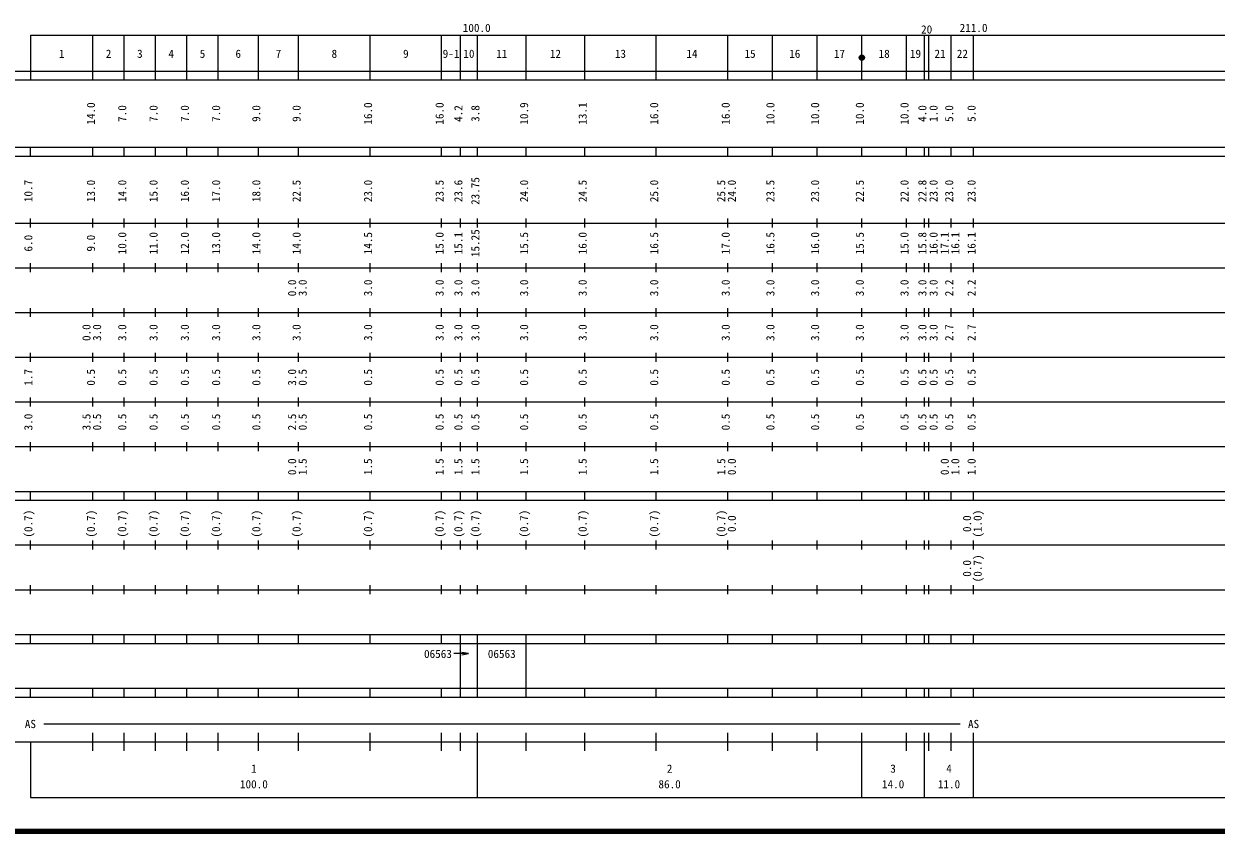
# Model space of a CAD drawing. Units: millimetres on the paper, enlarged 1000 times. Extents: x 40000 to 680000, y 20000 to 380000.
# Drawn here: x 173499 to 440229, y 20000 to 200558 of the extents above; entities that cross this region are included whole.
import ezdxf
from ezdxf.enums import TextEntityAlignment as Align

# ---------------------------------------------------------------- set-up
doc = ezdxf.new("R2010")
doc.units = ezdxf.units.MM
doc.header["$LTSCALE"] = 1000
doc.layers.add('M-TTL', color=2, linetype='Continuous', lineweight=140)
doc.layers.add('M-TTL-BAND', color=7, linetype='Continuous', lineweight=25)
doc.styles.add('ＭＳ ゴシック', font='')
doc.styles.get('ＭＳ ゴシック').set_extended_font_data('MS Gothic')

# ---------------------------------------------------------------- blocks, each defined once
blk = doc.blocks.new('open_arrow')
at = {"color": 0, "linetype": 'Continuous', "lineweight": -2}
blk.add_lwpolyline([(7.5, 1.25), (0, 0), (7.5, -1.25)], dxfattribs=at)

msp = doc.modelspace()

# ---------------------------------------------------------------- linework, layer by layer
at = {"layer": 'M-TTL'}
msp.add_line((40000, 20000), (680000, 20000), dxfattribs=at)
at = {"layer": 'M-TTL-BAND'}
for p, q in [((174962, 198000), (174962, 188000)), ((174962, 198000), (579000, 198000)), ((188962, 188000), (188962, 198000)), ((195962, 188000), (195962, 198000)), ((202962, 188000), (202962, 198000)), ((209962, 188000), (209962, 198000)), ((216962, 188000), (216962, 198000)), ((225962, 188000), (225962, 198000)), ((234962, 188000), (234962, 198000)), ((250962, 188000), (250962, 198000)), ((266962, 188000), (266962, 198000)), ((271162, 188000), (271162, 198000)), ((274962, 188000), (274962, 198000)), ((285862, 188000), (285862, 198000)), ((298962, 188000), (298962, 198000)), ((314962, 188000), (314962, 198000)), ((330962, 188000), (330962, 198000)), ((340962, 188000), (340962, 198000)), ((350962, 188000), (350962, 198000)), ((360962, 188000), (360962, 198000)), ((370962, 188000), (370962, 198000)), ((374962, 188000), (374962, 198000)), ((375962, 188000), (375962, 198000)), ((380962, 188000), (380962, 198000)), ((385962, 188000), (385962, 198000)), ((40000, 190000), (579000, 190000)), ((40000, 188000), (579000, 188000)), ((40000, 173000), (579000, 173000)), ((40000, 171000), (579000, 171000)), ((174962, 171000), (174962, 173000)), ((188962, 171000), (188962, 173000)), ((195962, 171000), (195962, 173000)), ((202962, 171000), (202962, 173000)), ((209962, 171000), (209962, 173000)), ((216962, 171000), (216962, 173000)), ((225962, 171000), (225962, 173000)), ((234962, 171000), (234962, 173000)), ((250962, 171000), (250962, 173000)), ((266962, 171000), (266962, 173000)), ((271162, 171000), (271162, 173000)), ((274962, 171000), (274962, 173000)), ((285862, 171000), (285862, 173000)), ((298962, 171000), (298962, 173000)), ((314962, 171000), (314962, 173000)), ((330962, 171000), (330962, 173000)), ((340962, 171000), (340962, 173000)), ((350962, 171000), (350962, 173000)), ((360962, 171000), (360962, 173000)), ((370962, 171000), (370962, 173000)), ((374962, 171000), (374962, 173000)), ((375962, 171000), (375962, 173000)), ((380962, 171000), (380962, 173000)), ((385962, 171000), (385962, 173000)), ((40000, 156000), (579000, 156000)), ((174962, 155000), (174962, 157000)), ((188962, 155000), (188962, 157000)), ((195962, 155000), (195962, 157000)), ((202962, 155000), (202962, 157000)), ((209962, 155000), (209962, 157000)), ((216962, 155000), (216962, 157000)), ((225962, 155000), (225962, 157000)), ((234962, 155000), (234962, 157000)), ((250962, 155000), (250962, 157000)), ((266962, 155000), (266962, 157000)), ((271162, 155000), (271162, 157000)), ((274962, 155000), (274962, 157000)), ((285862, 155000), (285862, 157000)), ((298962, 155000), (298962, 157000)), ((314962, 155000), (314962, 157000)), ((330962, 155000), (330962, 157000)), ((340962, 155000), (340962, 157000)), ((350962, 155000), (350962, 157000)), ((360962, 155000), (360962, 157000)), ((370962, 155000), (370962, 157000)), ((374962, 155000), (374962, 157000)), ((375962, 155000), (375962, 157000)), ((380962, 155000), (380962, 157000)), ((385962, 155000), (385962, 157000)), ((174962, 145000), (174962, 147000)), ((188962, 145000), (188962, 147000)), ((195962, 145000), (195962, 147000)), ((202962, 145000), (202962, 147000)), ((209962, 145000), (209962, 147000)), ((216962, 145000), (216962, 147000)), ((225962, 145000), (225962, 147000)), ((234962, 145000), (234962, 147000)), ((250962, 145000), (250962, 147000)), ((266962, 145000), (266962, 147000)), ((271162, 145000), (271162, 147000)), ((274962, 145000), (274962, 147000)), ((285862, 145000), (285862, 147000)), ((298962, 145000), (298962, 147000)), ((314962, 145000), (314962, 147000)), ((330962, 145000), (330962, 147000)), ((340962, 145000), (340962, 147000)), ((350962, 145000), (350962, 147000)), ((360962, 145000), (360962, 147000)), ((370962, 145000), (370962, 147000)), ((374962, 145000), (374962, 147000)), ((375962, 145000), (375962, 147000)), ((380962, 145000), (380962, 147000)), ((385962, 145000), (385962, 147000)), ((46000, 146000), (579000, 146000)), ((174962, 135000), (174962, 137000)), ((188962, 135000), (188962, 137000)), ((195962, 135000), (195962, 137000)), ((202962, 135000), (202962, 137000)), ((209962, 135000), (209962, 137000)), ((216962, 135000), (216962, 137000)), ((225962, 135000), (225962, 137000)), ((234962, 135000), (234962, 137000)), ((250962, 135000), (250962, 137000)), ((266962, 135000), (266962, 137000)), ((271162, 135000), (271162, 137000)), ((274962, 135000), (274962, 137000)), ((285862, 135000), (285862, 137000)), ((298962, 135000), (298962, 137000)), ((314962, 135000), (314962, 137000)), ((330962, 135000), (330962, 137000)), ((340962, 135000), (340962, 137000)), ((350962, 135000), (350962, 137000)), ((360962, 135000), (360962, 137000)), ((370962, 135000), (370962, 137000)), ((374962, 135000), (374962, 137000)), ((375962, 135000), (375962, 137000)), ((380962, 135000), (380962, 137000)), ((385962, 135000), (385962, 137000)), ((52000, 136000), (579000, 136000)), ((46000, 126000), (579000, 126000)), ((174962, 125000), (174962, 127000)), ((188962, 125000), (188962, 127000)), ((195962, 125000), (195962, 127000)), ((202962, 125000), (202962, 127000)), ((209962, 125000), (209962, 127000)), ((216962, 125000), (216962, 127000)), ((225962, 125000), (225962, 127000)), ((234962, 125000), (234962, 127000)), ((250962, 125000), (250962, 127000)), ((266962, 125000), (266962, 127000)), ((271162, 125000), (271162, 127000)), ((274962, 125000), (274962, 127000)), ((285862, 125000), (285862, 127000)), ((298962, 125000), (298962, 127000)), ((314962, 125000), (314962, 127000)), ((330962, 125000), (330962, 127000)), ((340962, 125000), (340962, 127000)), ((350962, 125000), (350962, 127000)), ((360962, 125000), (360962, 127000)), ((370962, 125000), (370962, 127000)), ((374962, 125000), (374962, 127000)), ((375962, 125000), (375962, 127000)), ((380962, 125000), (380962, 127000)), ((385962, 125000), (385962, 127000)), ((52000, 116000), (579000, 116000)), ((174962, 115000), (174962, 117000)), ((188962, 115000), (188962, 117000)), ((195962, 115000), (195962, 117000)), ((202962, 115000), (202962, 117000)), ((209962, 115000), (209962, 117000)), ((216962, 115000), (216962, 117000)), ((225962, 115000), (225962, 117000)), ((234962, 115000), (234962, 117000)), ((250962, 115000), (250962, 117000)), ((266962, 115000), (266962, 117000)), ((271162, 115000), (271162, 117000)), ((274962, 115000), (274962, 117000)), ((285862, 115000), (285862, 117000)), ((298962, 115000), (298962, 117000)), ((314962, 115000), (314962, 117000)), ((330962, 115000), (330962, 117000)), ((340962, 115000), (340962, 117000)), ((350962, 115000), (350962, 117000)), ((360962, 115000), (360962, 117000)), ((370962, 115000), (370962, 117000)), ((374962, 115000), (374962, 117000)), ((375962, 115000), (375962, 117000)), ((380962, 115000), (380962, 117000)), ((385962, 115000), (385962, 117000)), ((174962, 105000), (174962, 107000)), ((188962, 105000), (188962, 107000)), ((195962, 105000), (195962, 107000)), ((202962, 105000), (202962, 107000)), ((209962, 105000), (209962, 107000)), ((216962, 105000), (216962, 107000)), ((225962, 105000), (225962, 107000)), ((234962, 105000), (234962, 107000)), ((250962, 105000), (250962, 107000)), ((266962, 105000), (266962, 107000)), ((271162, 105000), (271162, 107000)), ((274962, 105000), (274962, 107000)), ((285862, 105000), (285862, 107000)), ((298962, 105000), (298962, 107000)), ((314962, 105000), (314962, 107000)), ((330962, 105000), (330962, 107000)), ((340962, 105000), (340962, 107000)), ((350962, 105000), (350962, 107000)), ((360962, 105000), (360962, 107000)), ((370962, 105000), (370962, 107000)), ((374962, 105000), (374962, 107000)), ((375962, 105000), (375962, 107000)), ((380962, 105000), (380962, 107000)), ((385962, 105000), (385962, 107000)), ((46000, 106000), (579000, 106000)), ((40000, 96000), (579000, 96000)), ((40000, 94000), (579000, 94000)), ((174962, 94000), (174962, 96000)), ((188962, 94000), (188962, 96000)), ((195962, 94000), (195962, 96000)), ((202962, 94000), (202962, 96000)), ((209962, 94000), (209962, 96000)), ((216962, 94000), (216962, 96000)), ((225962, 94000), (225962, 96000)), ((234962, 94000), (234962, 96000)), ((250962, 94000), (250962, 96000)), ((266962, 94000), (266962, 96000)), ((271162, 94000), (271162, 96000)), ((274962, 94000), (274962, 96000)), ((285862, 94000), (285862, 96000)), ((298962, 94000), (298962, 96000)), ((314962, 94000), (314962, 96000)), ((330962, 94000), (330962, 96000)), ((340962, 94000), (340962, 96000)), ((350962, 94000), (350962, 96000)), ((360962, 94000), (360962, 96000)), ((370962, 94000), (370962, 96000)), ((374962, 94000), (374962, 96000)), ((375962, 94000), (375962, 96000)), ((380962, 94000), (380962, 96000)), ((385962, 94000), (385962, 96000)), ((49000, 84000), (579000, 84000)), ((174962, 83000), (174962, 85000)), ((188962, 83000), (188962, 85000)), ((195962, 83000), (195962, 85000)), ((202962, 83000), (202962, 85000)), ((209962, 83000), (209962, 85000)), ((216962, 83000), (216962, 85000)), ((225962, 83000), (225962, 85000)), ((234962, 83000), (234962, 85000)), ((250962, 83000), (250962, 85000)), ((266962, 83000), (266962, 85000)), ((271162, 83000), (271162, 85000)), ((274962, 83000), (274962, 85000)), ((285862, 83000), (285862, 85000)), ((298962, 83000), (298962, 85000)), ((314962, 83000), (314962, 85000)), ((330962, 83000), (330962, 85000)), ((340962, 83000), (340962, 85000)), ((350962, 83000), (350962, 85000)), ((360962, 83000), (360962, 85000)), ((370962, 83000), (370962, 85000)), ((374962, 83000), (374962, 85000)), ((375962, 83000), (375962, 85000)), ((380962, 83000), (380962, 85000)), ((385962, 83000), (385962, 85000)), ((174962, 73000), (174962, 75000)), ((188962, 73000), (188962, 75000)), ((195962, 73000), (195962, 75000)), ((202962, 73000), (202962, 75000)), ((209962, 73000), (209962, 75000)), ((216962, 73000), (216962, 75000)), ((225962, 73000), (225962, 75000)), ((234962, 73000), (234962, 75000)), ((250962, 73000), (250962, 75000)), ((266962, 73000), (266962, 75000)), ((271162, 73000), (271162, 75000)), ((274962, 73000), (274962, 75000)), ((285862, 73000), (285862, 75000)), ((298962, 73000), (298962, 75000)), ((314962, 73000), (314962, 75000)), ((330962, 73000), (330962, 75000)), ((340962, 73000), (340962, 75000)), ((350962, 73000), (350962, 75000)), ((360962, 73000), (360962, 75000)), ((370962, 73000), (370962, 75000)), ((374962, 73000), (374962, 75000)), ((375962, 73000), (375962, 75000)), ((380962, 73000), (380962, 75000)), ((385962, 73000), (385962, 75000)), ((40000, 74000), (579000, 74000)), ((40000, 64000), (579000, 64000)), ((40000, 62000), (579000, 62000)), ((174962, 62000), (174962, 64000)), ((188962, 62000), (188962, 64000)), ((195962, 62000), (195962, 64000)), ((202962, 62000), (202962, 64000)), ((209962, 62000), (209962, 64000)), ((216962, 62000), (216962, 64000)), ((225962, 62000), (225962, 64000)), ((234962, 62000), (234962, 64000)), ((250962, 62000), (250962, 64000)), ((266962, 62000), (266962, 64000)), ((271162, 62000), (271162, 64000)), ((271162, 52000), (271162, 62000)), ((274962, 62000), (274962, 64000)), ((274962, 52000), (274962, 62000)), ((274962, 52000), (274962, 62000)), ((285862, 62000), (285862, 64000)), ((285862, 52000), (285862, 62000)), ((298962, 62000), (298962, 64000)), ((314962, 62000), (314962, 64000)), ((330962, 62000), (330962, 64000)), ((340962, 62000), (340962, 64000)), ((350962, 62000), (350962, 64000)), ((360962, 62000), (360962, 64000)), ((370962, 62000), (370962, 64000)), ((374962, 62000), (374962, 64000)), ((375962, 62000), (375962, 64000)), ((380962, 62000), (380962, 64000)), ((385962, 62000), (385962, 64000)), ((272964, 59700), (269661, 59700)), ((40000, 52000), (579000, 52000)), ((174962, 50000), (174962, 52000)), ((188962, 50000), (188962, 52000)), ((195962, 50000), (195962, 52000)), ((202962, 50000), (202962, 52000)), ((209962, 50000), (209962, 52000)), ((216962, 50000), (216962, 52000)), ((225962, 50000), (225962, 52000)), ((234962, 50000), (234962, 52000)), ((250962, 50000), (250962, 52000)), ((266962, 50000), (266962, 52000)), ((271162, 50000), (271162, 52000)), ((274962, 50000), (274962, 52000)), ((285862, 50000), (285862, 52000)), ((298962, 50000), (298962, 52000)), ((314962, 50000), (314962, 52000)), ((330962, 50000), (330962, 52000)), ((340962, 50000), (340962, 52000)), ((350962, 50000), (350962, 52000)), ((360962, 50000), (360962, 52000)), ((370962, 50000), (370962, 52000)), ((374962, 50000), (374962, 52000)), ((375962, 50000), (375962, 52000)), ((380962, 50000), (380962, 52000)), ((385962, 50000), (385962, 52000)), ((40000, 50000), (579000, 50000)), ((177962, 44000), (382962, 44000)), ((188962, 38000), (188962, 42000)), ((195962, 38000), (195962, 42000)), ((202962, 38000), (202962, 42000)), ((209962, 38000), (209962, 42000)), ((216962, 38000), (216962, 42000)), ((225962, 38000), (225962, 42000)), ((234962, 38000), (234962, 42000)), ((250962, 38000), (250962, 42000)), ((266962, 38000), (266962, 42000)), ((271162, 38000), (271162, 42000)), ((274962, 27500), (274962, 42000)), ((285862, 38000), (285862, 42000)), ((298962, 38000), (298962, 42000)), ((314962, 38000), (314962, 42000)), ((330962, 38000), (330962, 42000)), ((340962, 38000), (340962, 42000)), ((350962, 38000), (350962, 42000)), ((360962, 27500), (360962, 42000)), ((370962, 38000), (370962, 42000)), ((374962, 27500), (374962, 42000)), ((375962, 38000), (375962, 42000)), ((380962, 38000), (380962, 42000)), ((385962, 27500), (385962, 42000)), ((40000, 40000), (579000, 40000)), ((174962, 40000), (174962, 27500)), ((174962, 27500), (579000, 27500))]:
    msp.add_line(p, q, dxfattribs=at)
for radius in [600, 500, 400, 300, 200, 100]:
    msp.add_circle((360962, 193000), radius, dxfattribs=at)

# ---------------------------------------------------------------- block references
at = {"layer": 'M-TTL-BAND', "xscale": 200, "yscale": 200, "rotation": 180}
msp.add_blockref('open_arrow', (272964, 59700), dxfattribs=at)

# ---------------------------------------------------------------- texts
at = {"layer": 'M-TTL-BAND', "style": 'ＭＳ ゴシック'}
for s, p in [('100.0', (274806, 198195)), ('20', (375462, 197847)), ('211.0', (385962, 198195)), ('1', (181962, 192405)), ('2', (192462, 192405)), ('3', (199462, 192405)), ('4', (206462, 192405)), ('5', (213462, 192405)), ('6', (221462, 192405)), ('7', (230462, 192405)), ('8', (242962, 192405)), ('9', (258962, 192405)), ('9-1', (269062, 192405)), ('10', (273062, 192405)), ('11', (280412, 192405)), ('12', (292412, 192405)), ('13', (306962, 192405)), ('14', (322962, 192405)), ('15', (335962, 192405)), ('16', (345962, 192405)), ('17', (355962, 192405)), ('18', (365962, 192405)), ('19', (372962, 192405)), ('21', (378462, 192405)), ('22', (383462, 192405)), ('AS', (174962, 42500)), ('AS', (385962, 42500)), ('1', (224962, 32523)), ('2', (317962, 32523)), ('3', (367962, 32523)), ('4', (380462, 32523)), ('100.0', (224962, 29033)), ('86.0', (317962, 29033)), ('14.0', (367962, 29033)), ('11.0', (380462, 29033))]:
    msp.add_text(s, height=1833, dxfattribs=at).set_placement(p, align=Align.BOTTOM_CENTER)
for s, p in [('14.0', (189962, 180500)), ('7.0', (196962, 180500)), ('7.0', (203962, 180500)), ('7.0', (210962, 180500)), ('7.0', (217962, 180500)), ('9.0', (226962, 180500)), ('9.0', (235962, 180500)), ('16.0', (251962, 180500)), ('16.0', (267962, 180500)), ('4.2', (272162, 180500)), ('3.8', (275962, 180500)), ('10.9', (286862, 180500)), ('13.1', (299962, 180500)), ('16.0', (315962, 180500)), ('16.0', (331962, 180500)), ('10.0', (341962, 180500)), ('10.0', (351962, 180500)), ('10.0', (361962, 180500)), ('10.0', (371962, 180500)), ('4.0', (375962, 180500)), ('1.0', (378462, 180500)), ('5.0', (381962, 180500)), ('5.0', (386962, 180500)), ('10.7', (175962, 163174)), ('13.0', (189962, 163174)), ('14.0', (196962, 163174)), ('15.0', (203962, 163174)), ('16.0', (210962, 163174)), ('17.0', (217962, 163174)), ('18.0', (226962, 163174)), ('22.5', (235962, 163174)), ('23.0', (251962, 163174)), ('23.5', (267962, 163174)), ('23.6', (272162, 163174)), ('23.75', (275962, 163174)), ('24.0', (286862, 163174)), ('24.5', (299962, 163174)), ('25.0', (315962, 163174)), ('25.5', (330962, 163174)), ('24.0', (333332, 163174)), ('23.5', (341962, 163174)), ('23.0', (351962, 163174)), ('22.5', (361962, 163174)), ('22.0', (371962, 163174)), ('22.8', (375962, 163174)), ('23.0', (378462, 163174)), ('23.0', (381962, 163174)), ('23.0', (386962, 163174)), ('6.0', (175962, 151500)), ('9.0', (189962, 151500)), ('10.0', (196962, 151500)), ('11.0', (203962, 151500)), ('12.0', (210962, 151500)), ('13.0', (217962, 151500)), ('14.0', (226962, 151500)), ('14.0', (235962, 151500)), ('14.5', (251962, 151500)), ('15.0', (267962, 151500)), ('15.1', (272162, 151500)), ('15.25', (275962, 151500)), ('15.5', (286862, 151500)), ('16.0', (299962, 151500)), ('16.5', (315962, 151500)), ('17.0', (331962, 151500)), ('16.5', (341962, 151500)), ('16.0', (351962, 151500)), ('15.5', (361962, 151500)), ('15.0', (371962, 151500)), ('15.8', (375962, 151500)), ('16.0', (378462, 151500)), ('17.1', (380962, 151500)), ('16.1', (383332, 151500)), ('16.1', (386962, 151500)), ('0.0', (234962, 141500)), ('3.0', (237332, 141500)), ('3.0', (251962, 141500)), ('3.0', (267962, 141500)), ('3.0', (272162, 141500)), ('3.0', (275962, 141500)), ('3.0', (286862, 141500)), ('3.0', (299962, 141500)), ('3.0', (315962, 141500)), ('3.0', (331962, 141500)), ('3.0', (341962, 141500)), ('3.0', (351962, 141500)), ('3.0', (361962, 141500)), ('3.0', (371962, 141500)), ('3.0', (375962, 141500)), ('3.0', (378462, 141500)), ('2.2', (381962, 141500)), ('2.2', (386962, 141500)), ('0.0', (188962, 131500)), ('3.0', (191332, 131500)), ('3.0', (196962, 131500)), ('3.0', (203962, 131500)), ('3.0', (210962, 131500)), ('3.0', (217962, 131500)), ('3.0', (226962, 131500)), ('3.0', (235962, 131500)), ('3.0', (251962, 131500)), ('3.0', (267962, 131500)), ('3.0', (272162, 131500)), ('3.0', (275962, 131500)), ('3.0', (286862, 131500)), ('3.0', (299962, 131500)), ('3.0', (315962, 131500)), ('3.0', (331962, 131500)), ('3.0', (341962, 131500)), ('3.0', (351962, 131500)), ('3.0', (361962, 131500)), ('3.0', (371962, 131500)), ('3.0', (375962, 131500)), ('3.0', (378462, 131500)), ('2.7', (381962, 131500)), ('2.7', (386962, 131500)), ('1.7', (175962, 121500)), ('0.5', (189962, 121500)), ('0.5', (196962, 121500)), ('0.5', (203962, 121500)), ('0.5', (210962, 121500)), ('0.5', (217962, 121500)), ('0.5', (226962, 121500)), ('3.0', (234962, 121500)), ('0.5', (237332, 121500)), ('0.5', (251962, 121500)), ('0.5', (267962, 121500)), ('0.5', (272162, 121500)), ('0.5', (275962, 121500)), ('0.5', (286862, 121500)), ('0.5', (299962, 121500)), ('0.5', (315962, 121500)), ('0.5', (331962, 121500)), ('0.5', (341962, 121500)), ('0.5', (351962, 121500)), ('0.5', (361962, 121500)), ('0.5', (371962, 121500)), ('0.5', (375962, 121500)), ('0.5', (378462, 121500)), ('0.5', (381962, 121500)), ('0.5', (386962, 121500)), ('3.0', (175962, 111500)), ('3.5', (188962, 111500)), ('0.5', (191332, 111500)), ('0.5', (196962, 111500)), ('0.5', (203962, 111500)), ('0.5', (210962, 111500)), ('0.5', (217962, 111500)), ('0.5', (226962, 111500)), ('2.5', (234962, 111500)), ('0.5', (237332, 111500)), ('0.5', (251962, 111500)), ('0.5', (267962, 111500)), ('0.5', (272162, 111500)), ('0.5', (275962, 111500)), ('0.5', (286862, 111500)), ('0.5', (299962, 111500)), ('0.5', (315962, 111500)), ('0.5', (331962, 111500)), ('0.5', (341962, 111500)), ('0.5', (351962, 111500)), ('0.5', (361962, 111500)), ('0.5', (371962, 111500)), ('0.5', (375962, 111500)), ('0.5', (378462, 111500)), ('0.5', (381962, 111500)), ('0.5', (386962, 111500)), ('0.0', (234962, 101500)), ('1.5', (237332, 101500)), ('1.5', (251962, 101500)), ('1.5', (267962, 101500)), ('1.5', (272162, 101500)), ('1.5', (275962, 101500)), ('1.5', (286862, 101500)), ('1.5', (299962, 101500)), ('1.5', (315962, 101500)), ('1.5', (330962, 101500)), ('0.0', (333332, 101500)), ('0.0', (380962, 101500)), ('1.0', (383332, 101500)), ('1.0', (386962, 101500)), ('(0.7)', (175962, 88764)), ('(0.7)', (189962, 88764)), ('(0.7)', (196962, 88764)), ('(0.7)', (203962, 88764)), ('(0.7)', (210962, 88764)), ('(0.7)', (217962, 88764)), ('(0.7)', (226962, 88764)), ('(0.7)', (235962, 88764)), ('(0.7)', (251962, 88764)), ('(0.7)', (267962, 88764)), ('(0.7)', (272162, 88764)), ('(0.7)', (275962, 88764)), ('(0.7)', (286862, 88764)), ('(0.7)', (299962, 88764)), ('(0.7)', (315962, 88764)), ('(0.7)', (330962, 88764)), ('(1.0)', (388332, 88764)), ('0.0', (333332, 88764)), ('0.0', (385962, 88764)), ('0.0', (385962, 78764)), ('(0.7)', (388332, 78764))]:
    msp.add_text(s, height=1833, rotation=90, dxfattribs=at).set_placement(p, align=Align.BOTTOM_CENTER)
for p in [(266139, 59655), (280412, 59655)]:
    msp.add_text('06563', height=1833, dxfattribs=at).set_placement(p, align=Align.MIDDLE_CENTER)

doc.saveas('drawing.dxf')
